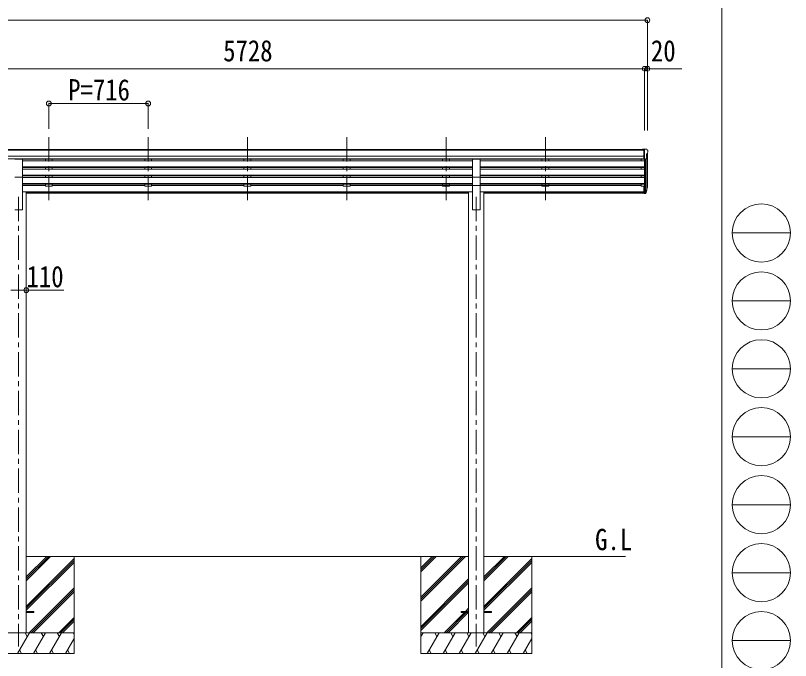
# Model space of a CAD drawing. Units: millimetres at full size, sheet at 1:35; some dimension numbers follow another scale. Extents: x -9837 to 9837, y -6790 to 6790.
# Drawn here: x 4249 to 9837, y -4308 to 343 of the extents above; entities that cross this region are included whole.
import ezdxf
from ezdxf.enums import TextEntityAlignment as Align

# ---------------------------------------------------------------- set-up
doc = ezdxf.new("R2010")
doc.units = ezdxf.units.MM
doc.header["$LTSCALE"] = 35
doc.header["$PDMODE"] = 32
doc.header["$PDSIZE"] = 35
doc.linetypes.add('CHAIN1', pattern=[8, 5, -1, 1, -1])
for name, color, linetype, lineweight in [('0-0_0', 7, 'Continuous', 9), ('0-1_本体', 5, 'CHAIN1', 9), ('0-3_ELV2', 4, 'Continuous', 9), ('0-6_OTH_LINE', 6, 'Continuous', 9), ('F-0_240', 7, 'Continuous', 9)]:
    doc.layers.add(name, color=color, linetype=linetype, lineweight=lineweight)
doc.layers.add('0-7_SHAPE', color=7, linetype='Continuous')
doc.styles.add('ＭＳ ゴシック', font='')
doc.styles.get('ＭＳ ゴシック').set_extended_font_data('MS Gothic')

msp = doc.modelspace()

# ---------------------------------------------------------------- linework, layer by layer
at = {"layer": '0-0_0'}
for p, q in [((4326.88, -3733.89), (4502.51, -3558.26)), ((4326.88, -3719.75), (4488.37, -3558.26)), ((4326.88, -3705.61), (4474.22, -3558.26)), ((4326.88, -3558.26), (7516.48, -3558.26)), ((4326.88, -3917.74), (4671.68, -3572.94)), ((4671.68, -3558.26), (4671.68, -4258.26)), ((7171.68, -3558.26), (7171.68, -4258.26)), ((7171.68, -3852.44), (7465.86, -3558.26)), ((7171.68, -3866.58), (7480, -3558.26)), ((7171.68, -3880.72), (7494.14, -3558.26)), ((7171.68, -3668.59), (7282.01, -3558.26)), ((7171.68, -3654.45), (7267.87, -3558.26)), ((7171.68, -3640.31), (7253.72, -3558.26)), ((7626.88, -3558.26), (8647.68, -3558.26)), ((7626.88, -3733.89), (7802.51, -3558.26)), ((7626.88, -3719.75), (7788.37, -3558.26)), ((7626.88, -3705.61), (7774.22, -3558.26)), ((7626.88, -3917.74), (7971.68, -3572.94)), ((7971.68, -3558.26), (7971.68, -4258.26)), ((4326.88, -3931.88), (4671.68, -3587.08)), ((4326.88, -3946.02), (4671.68, -3601.22)), ((7626.88, -3931.88), (7971.68, -3587.08)), ((7626.88, -3946.02), (7971.68, -3601.22)), ((7171.68, -4064.57), (7516.48, -3719.77)), ((7171.68, -4078.71), (7516.48, -3733.91)), ((4348.49, -4108.26), (4671.68, -3785.07)), ((4362.63, -4108.26), (4671.68, -3799.21)), ((7171.68, -4092.85), (7516.48, -3748.06)), ((7648.49, -4108.26), (7971.68, -3785.07)), ((7662.63, -4108.26), (7971.68, -3799.21)), ((4376.77, -4108.26), (4671.68, -3813.36)), ((7676.77, -4108.26), (7971.68, -3813.36)), ((7340.12, -4108.26), (7485.62, -3962.76)), ((7354.26, -4108.26), (7499.76, -3962.76)), ((7368.4, -4108.26), (7513.9, -3962.76)), ((7494.62, -3953.76), (7516.48, -3931.9)), ((7508.76, -3953.76), (7516.48, -3946.04)), ((4560.62, -4108.26), (4671.68, -3997.2)), ((4574.76, -4108.26), (4671.68, -4011.34)), ((7860.62, -4108.26), (7971.68, -3997.2)), ((7874.76, -4108.26), (7971.68, -4011.34)), ((4588.9, -4108.26), (4671.68, -4025.49)), ((7888.9, -4108.26), (7971.68, -4025.49)), ((4671.68, -4108.26), (3871.68, -4108.26)), ((4262.83, -4258.26), (4349.44, -4108.26)), ((4334.44, -4134.24), (4319.43, -4108.26)), ((4378.3, -4258.26), (4464.91, -4108.26)), ((4449.91, -4134.24), (4434.91, -4108.26)), ((4493.77, -4258.26), (4580.38, -4108.26)), ((4550.38, -4108.26), (4565.38, -4134.24)), ((4665.85, -4108.26), (4671.68, -4118.36)), ((7971.68, -4108.26), (7171.68, -4108.26)), ((7171.68, -4135.76), (7187.56, -4108.26)), ((7216.42, -4258.26), (7303.03, -4108.26)), ((7288.03, -4134.24), (7273.03, -4108.26)), ((7331.89, -4258.26), (7418.5, -4108.26)), ((7403.5, -4134.24), (7388.49, -4108.26)), ((7447.36, -4258.26), (7533.97, -4108.26)), ((7518.97, -4134.24), (7503.96, -4108.26)), ((7562.83, -4258.26), (7649.44, -4108.26)), ((7634.44, -4134.24), (7619.43, -4108.26)), ((7678.3, -4258.26), (7764.91, -4108.26)), ((7749.91, -4134.24), (7734.91, -4108.26)), ((7793.77, -4258.26), (7880.38, -4108.26)), ((7850.38, -4108.26), (7865.38, -4134.24)), ((7965.85, -4108.26), (7971.68, -4118.36)), ((4609.24, -4258.26), (4671.68, -4150.12)), ((7909.24, -4258.26), (7971.68, -4150.12)), ((4277.83, -4232.28), (4292.83, -4258.26)), ((4393.3, -4232.28), (4408.3, -4258.26)), ((4508.77, -4232.28), (4523.77, -4258.26)), ((4624.24, -4232.28), (4639.24, -4258.26)), ((7231.42, -4232.28), (7246.42, -4258.26)), ((7346.89, -4232.28), (7361.89, -4258.26)), ((7462.36, -4232.28), (7477.36, -4258.26)), ((7577.83, -4232.28), (7592.83, -4258.26)), ((7693.3, -4232.28), (7708.3, -4258.26)), ((7808.77, -4232.28), (7823.77, -4258.26)), ((7924.24, -4232.28), (7939.24, -4258.26)), ((3871.68, -4258.26), (4671.68, -4258.26)), ((7171.68, -4258.26), (7971.68, -4258.26))]:
    msp.add_line(p, q, dxfattribs=at)
at = {"layer": '0-1_本体'}
for p, q in [((4489.68, -533.86), (4489.68, -1011.37)), ((5205.68, -533.86), (5205.68, -1011.37)), ((5921.68, -533.86), (5921.68, -1011.37)), ((6637.68, -533.86), (6637.68, -1011.37)), ((7353.68, -533.86), (7353.68, -1011.37)), ((8069.68, -533.86), (8069.68, -1011.37)), ((4271.68, -964.69), (4271.68, -4208.26)), ((7571.68, -964.69), (7571.68, -4208.26))]:
    msp.add_line(p, q, dxfattribs=at)
at = {"layer": '0-3_ELV2'}
for p, q in [((3074.18, -622.98), (8779.18, -622.98)), ((3074.18, -628.2), (8779.18, -628.2)), ((8779.18, -621.38), (8769.18, -621.47)), ((8769.18, -622.98), (8769.18, -621.47)), ((8779.18, -693.36), (8779.18, -621.38)), ((8797.68, -621.38), (8779.18, -621.38)), ((8785.68, -694.36), (8785.68, -621.38)), ((8797.68, -621.38), (8800.01, -621.52)), ((8799.68, -655.89), (8799.68, -672.17)), ((8805.14, -652.56), (8799.83, -655.63)), ((8800.77, -621.95), (8804.83, -627.75)), ((8805.68, -651.96), (8805.68, -886.62)), ((8807.68, -630.75), (8807.68, -631.38)), ((8779.18, -671.73), (3064.18, -671.73)), ((8779.18, -689.58), (3064.18, -689.58)), ((4244.18, -692.01), (4299.18, -692.01)), ((4299.18, -823.81), (4299.18, -692.01)), ((7544.18, -692.83), (4299.18, -692.83)), ((7544.18, -705.34), (4299.18, -705.34)), ((4464.68, -692.83), (4464.68, -705.34)), ((4514.68, -692.83), (4514.68, -705.24)), ((5180.68, -692.83), (5180.68, -705.34)), ((5230.68, -692.83), (5230.68, -705.24)), ((5896.68, -692.83), (5896.68, -705.34)), ((5946.68, -692.83), (5946.68, -705.24)), ((6612.68, -692.83), (6612.68, -705.34)), ((6662.68, -692.83), (6662.68, -705.24)), ((7328.68, -692.83), (7328.68, -705.34)), ((7378.68, -692.83), (7378.68, -705.24)), ((7544.18, -823.81), (7544.18, -692.01)), ((7544.18, -692.01), (7599.18, -692.01)), ((7599.18, -823.81), (7599.18, -692.01)), ((8779.18, -692.93), (7599.18, -692.93)), ((7599.18, -705.34), (8785.68, -705.34)), ((8044.68, -692.83), (8044.68, -705.34)), ((8094.68, -692.83), (8094.68, -705.24)), ((8760.68, -692.83), (8760.68, -705.34)), ((8779.18, -693.36), (8785.68, -693.36)), ((8785.68, -694.36), (8790.89, -694.05)), ((8785.68, -694.36), (8785.68, -886.98)), ((8791.68, -693.89), (8791.69, -931.76)), ((8793.3, -692.55), (8802.3, -676.96)), ((8800.71, -679.73), (8800.71, -913.33)), ((7544.18, -747.22), (4299.18, -747.22)), ((7544.18, -748.71), (4299.18, -748.71)), ((7544.18, -753.03), (4299.18, -753.03)), ((7544.18, -765.89), (4299.18, -765.89)), ((4464.68, -753.03), (4464.68, -765.89)), ((4514.68, -753.03), (4514.68, -765.89)), ((5180.68, -753.03), (5180.68, -765.89)), ((5230.68, -753.03), (5230.68, -765.89)), ((5896.68, -753.03), (5896.68, -765.89)), ((5946.68, -753.03), (5946.68, -765.89)), ((6612.68, -753.03), (6612.68, -765.89)), ((6662.68, -753.03), (6662.68, -765.89)), ((7328.68, -753.03), (7328.68, -765.89)), ((7378.68, -753.03), (7378.68, -765.89)), ((7599.18, -747.22), (8785.68, -747.22)), ((7599.18, -748.71), (8785.68, -748.71)), ((7599.18, -753.03), (8785.68, -753.03)), ((7599.18, -765.89), (8785.68, -765.89)), ((8044.68, -753.03), (8044.68, -765.89)), ((8094.68, -753.03), (8094.68, -765.89)), ((8760.68, -753.03), (8760.68, -765.89)), ((4244.18, -823.81), (4299.18, -823.81)), ((7544.18, -807.77), (4299.18, -807.77)), ((7544.18, -809.26), (4299.18, -809.26)), ((7544.18, -813.58), (4299.18, -813.58)), ((4299.18, -823.81), (4299.18, -1058.26)), ((7544.18, -826.44), (4299.18, -826.44)), ((4464.68, -813.58), (4464.68, -826.34)), ((4514.68, -813.58), (4514.68, -826.44)), ((5180.68, -813.58), (5180.68, -826.34)), ((5230.68, -813.58), (5230.68, -826.44)), ((5896.68, -813.58), (5896.68, -826.34)), ((5946.68, -813.58), (5946.68, -826.44)), ((6612.68, -813.58), (6612.68, -826.34)), ((6662.68, -813.58), (6662.68, -826.44)), ((7328.68, -813.58), (7328.68, -826.34)), ((7378.68, -813.58), (7378.68, -826.44)), ((7544.18, -823.81), (7544.18, -1058.26)), ((7544.18, -823.81), (7599.18, -823.81)), ((7599.18, -807.77), (8785.68, -807.77)), ((7599.18, -809.26), (8785.68, -809.26)), ((7599.18, -813.58), (8785.68, -813.58)), ((7599.18, -823.81), (7599.18, -1058.26)), ((7599.18, -826.44), (8785.68, -826.44)), ((8044.68, -813.58), (8044.68, -826.34)), ((8094.68, -813.58), (8094.68, -826.44)), ((8760.68, -813.58), (8760.68, -826.44)), ((7544.18, -868.31), (4299.18, -868.31)), ((7544.18, -869.81), (4299.18, -869.81)), ((7544.18, -874.13), (4299.18, -874.13)), ((4464.68, -882.67), (4299.18, -882.67)), ((4464.68, -874.13), (4464.68, -887.62)), ((4514.68, -887.62), (4464.68, -887.62)), ((4514.68, -874.13), (4514.68, -887.62)), ((5180.68, -882.67), (4514.68, -882.67)), ((5180.68, -874.13), (5180.68, -887.62)), ((5230.68, -887.62), (5180.68, -887.62)), ((5230.68, -874.13), (5230.68, -887.62)), ((5896.68, -882.67), (5230.68, -882.67)), ((5896.68, -874.13), (5896.68, -887.62)), ((5946.68, -887.62), (5896.68, -887.62)), ((5946.68, -874.13), (5946.68, -887.62)), ((6612.68, -882.67), (5946.68, -882.67)), ((6612.68, -874.13), (6612.68, -887.62)), ((6662.68, -887.62), (6612.68, -887.62)), ((6662.68, -874.13), (6662.68, -887.62)), ((7544.18, -882.67), (6662.68, -882.67)), ((7328.68, -874.13), (7328.68, -887.62)), ((7599.18, -882.67), (7328.68, -882.67)), ((7378.68, -887.62), (7328.68, -887.62)), ((7378.68, -874.13), (7378.68, -887.62)), ((8760.68, -882.67), (7378.68, -882.67)), ((7599.18, -868.31), (8785.68, -868.31)), ((7599.18, -869.81), (8785.68, -869.81)), ((7599.18, -874.13), (8785.68, -874.13)), ((8044.68, -874.13), (8044.68, -887.62)), ((8094.68, -887.62), (8044.68, -887.62)), ((8094.68, -874.13), (8094.68, -887.62)), ((8760.68, -874.13), (8760.68, -887.62)), ((8760.68, -887.62), (8779.18, -887.62)), ((8779.18, -886.98), (8779.18, -941.02)), ((8779.18, -886.98), (8785.68, -886.98)), ((8785.68, -886.98), (8785.68, -941.76)), ((4326.88, -929.26), (4299.18, -929.26)), ((4326.88, -929.26), (4326.88, -4108.26)), ((7516.48, -929.69), (4326.88, -929.69)), ((7516.48, -931.08), (4326.88, -931.08)), ((7516.48, -938.77), (4326.88, -938.77)), ((7516.48, -929.26), (7516.48, -4108.26)), ((7516.48, -929.26), (7544.18, -929.26)), ((7626.88, -929.26), (7599.18, -929.26)), ((7626.88, -929.26), (7626.88, -4108.26)), ((7626.88, -929.69), (8779.18, -929.69)), ((7626.88, -931.08), (8779.18, -931.08)), ((8779.18, -938.77), (7626.88, -938.77)), ((8779.18, -927.12), (8785.68, -927.12)), ((8779.18, -932), (8785.68, -932)), ((8779.18, -941.02), (8785.68, -941.02)), ((8785.68, -932.02), (8790.81, -932.02)), ((8785.68, -933.82), (8790.52, -933.82)), ((8785.68, -941.76), (8790.52, -941.76)), ((8792.11, -931.34), (8799.87, -915.93)), ((8801.31, -916.29), (8793.12, -932.47)), ((8801.93, -916.85), (8793.12, -940.4)), ((8803.98, -899.8), (8800.71, -906.86)), ((8804.58, -901.17), (8800.71, -909.12)), ((8802.27, -912.45), (8801.93, -916.85)), ((4244.18, -1058.26), (4299.18, -1058.26)), ((7544.18, -1058.26), (7599.18, -1058.26)), ((4326.88, -3953.76), (4381.68, -3953.76)), ((4326.88, -3962.76), (4381.68, -3962.76)), ((4381.68, -3953.76), (4381.68, -3962.76)), ((7461.68, -3953.76), (7516.48, -3953.76)), ((7626.88, -3953.76), (7681.68, -3953.76)), ((7626.88, -3962.76), (7681.68, -3962.76)), ((7681.68, -3953.76), (7681.68, -3962.76))]:
    msp.add_line(p, q, dxfattribs=at)
msp.add_lwpolyline([(7461.68, -3953.76), (7461.68, -3962.76), (7516.48, -3962.76)], dxfattribs=at)
for centre, radius, start, end in [((8799.98, -655.89), 0.3, 120, 180), ((8799.95, -622.52), 1, 35, 86.5), ((8804.68, -630.75), 3, 0, 87), ((8800.77, -648.19), 6.18, 315.00103, 354.2965), ((8605.68, -631.38), 202, 355.05096, 0), ((8790.7, -691.05), 3, 273.5, 330), ((8799.98, -672.17), 0.3, 180, 265.2833), ((8799.71, -675.46), 3, 330, 85.2833), ((8775.09, -890.3), 30.41, 341.80266, 352.8448), ((8776.49, -892.06), 29.53, 342.01856, 353.49194)]:
    msp.add_arc(centre, radius, start, end, dxfattribs=at)
for centre, major_axis, ratio, start_param, end_param in [((8717.82, -885.81), (-87.93, 4.42), 0.541684, 3.060334, 3.2172517), ((8717.03, -892.49), (89.06, 1.43), 0.57596, 6.1985533, 6.3701348), ((8790.52, -931.11), (3, 0), 0.90356, 4.712389, 5.7595865), ((8790.52, -939.05), (-3, 0), 0.90356, 1.5707963, 2.6179939), ((8790.81, -930.66), (1.5, 0), 0.90356, 4.712389, 5.7595865), ((8715.76, -892.39), (88.05, 0), 0.90356, 5.9828017, 6.0168888), ((8800.97, -912.45), (-1.3, 0), 0.90356, 2.9359903, 4.9130961), ((8715.05, -896.26), (89.07, 0), 0.90356, 6.0316505, 6.077583)]:
    msp.add_ellipse(centre, major_axis=major_axis, ratio=ratio, start_param=start_param, end_param=end_param, dxfattribs=at)
at = {"layer": '0-6_OTH_LINE'}
for p, q in [((-2690.32, 308.79), (8805.68, 308.79)), ((8805.68, 308.79), (8805.68, -483.86)), ((3057.68, -41.21), (8785.68, -41.21)), ((8785.68, -41.21), (8785.68, -486.62)), ((8785.68, -41.21), (8805.68, -41.21)), ((8805.68, -41.21), (8805.68, -486.62)), ((4489.68, -291.21), (4489.68, -473.66)), ((4489.68, -291.21), (5205.68, -291.21)), ((5205.68, -291.21), (5205.68, -473.66)), ((4216.48, -1637.81), (4326.88, -1637.81))]:
    msp.add_line(p, q, dxfattribs=at)
at = {"layer": '0-6_OTH_LINE', "lineweight": 18}
for p, q in [((9054.51, -41.21), (8805.68, -41.21)), ((4326.88, -1637.81), (4598.57, -1637.81))]:
    msp.add_line(p, q, dxfattribs=at)
at = {"layer": '0-6_OTH_LINE'}
for p in [(8805.68, 308.79), (8785.68, -41.21), (8805.68, -41.21), (4489.68, -291.21), (5205.68, -291.21), (4326.88, -1637.81)]:
    msp.add_point(p, dxfattribs=at)
at = {"layer": 'F-0_240', "color": 5}
msp.add_line((9342.6, 6790), (9342.6, -6790), dxfattribs=at)
at = {"layer": 'F-0_240', "color": 4}
for p, q in [((9417.4, -1225), (9837.4, -1225)), ((9417.4, -1715), (9837.4, -1715)), ((9417.4, -2205), (9837.4, -2205)), ((9417.4, -2695), (9837.4, -2695)), ((9417.4, -3185), (9837.4, -3185)), ((9417.4, -3675), (9837.4, -3675)), ((9417.4, -4165), (9837.4, -4165))]:
    msp.add_line(p, q, dxfattribs=at)
for centre in [(9627.4, -1225), (9627.4, -1715), (9627.4, -2205), (9627.4, -2695), (9627.4, -3185), (9627.4, -3675), (9627.4, -4165)]:
    msp.add_circle(centre, 210, dxfattribs=at)

# ---------------------------------------------------------------- texts
at = {"layer": '0-6_OTH_LINE', "color": 7, "style": 'ＭＳ ゴシック', "width": 0.85}
for s, p in [('5728', (5746.68, -34.21)), ('20', (8831.26, -34.63)), ('P=716', (4628.93, -316.21)), ('110', (4328.78, -1662.74))]:
    msp.add_text(s, height=154, dxfattribs=at).set_placement(p, align=Align.BOTTOM_LEFT)
at = {"layer": '0-7_SHAPE', "style": 'ＭＳ ゴシック', "width": 0.85}
msp.add_text('G.L', height=154, dxfattribs=at).set_placement((8428.35, -3558.91), align=Align.BOTTOM_LEFT)

doc.saveas('drawing.dxf')
